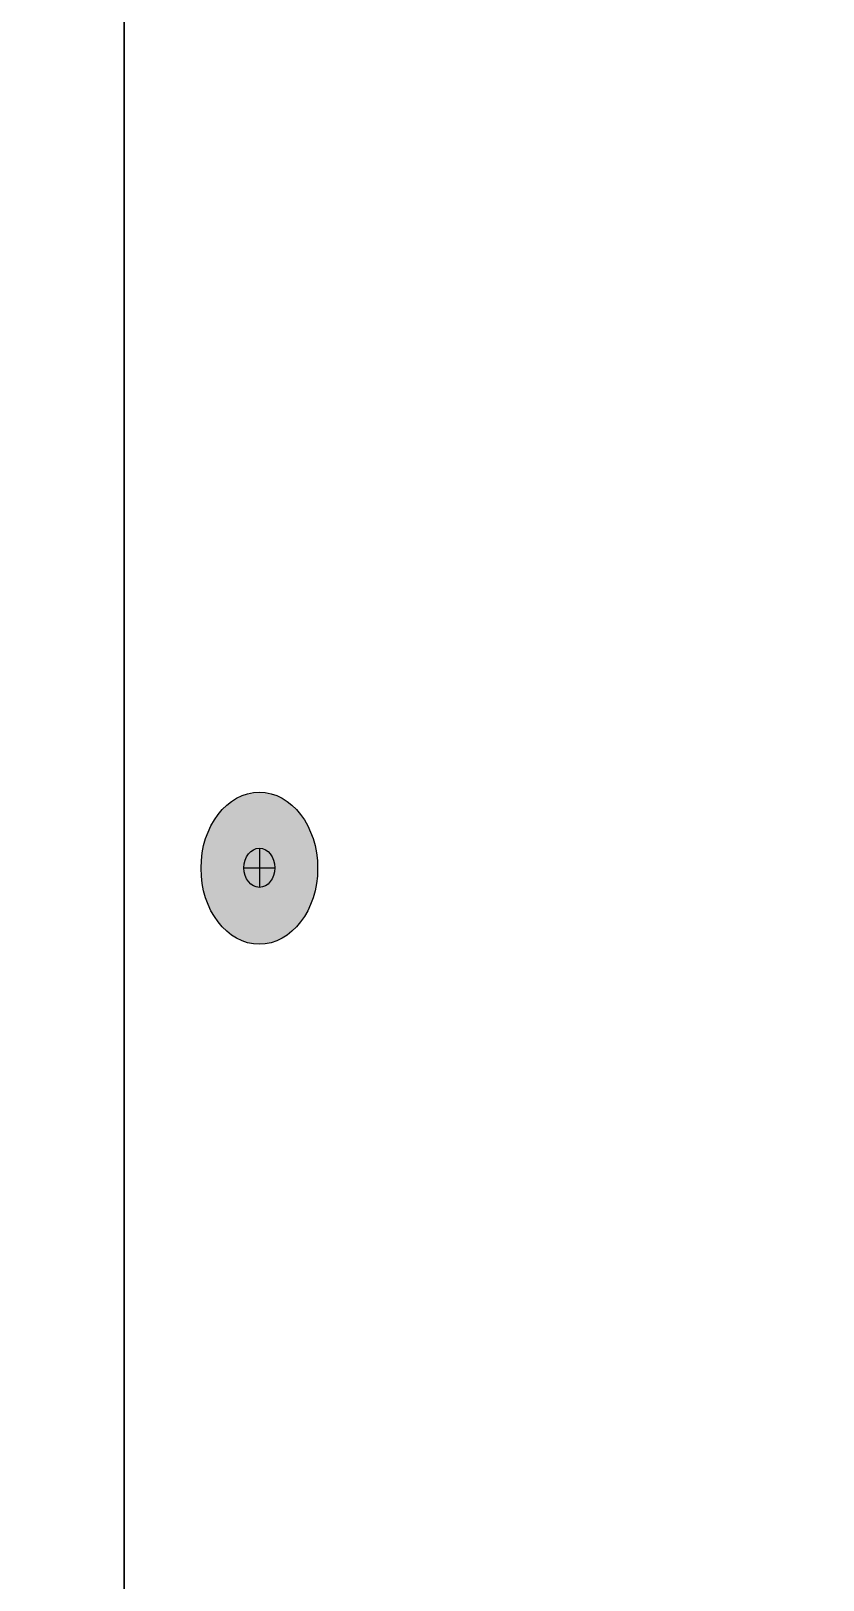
# Model space of a CAD drawing. Extents: x -1392 to 5791, y -3809 to 1722.
# Drawn here: x 4846.1 to 4895.9, y -1988.1 to -1890.7 of the extents above; entities that cross this region are included whole.
import ezdxf

# ---------------------------------------------------------------- set-up
doc = ezdxf.new("R2010")
doc.units = 0
doc.header["$MEASUREMENT"] = 0
doc.layers.add('G-ANNO-TTLB', color=7, linetype='Continuous', lineweight=0)
doc.layers.add('TYVEK', color=7, linetype='Continuous', lineweight=0)

# ---------------------------------------------------------------- blocks, each defined once
blk = doc.blocks.new('Block_620')
at = {"layer": 'TYVEK', "true_color": 0x003b71, "transparency": 33554687}
h = blk.add_hatch(color=156, dxfattribs=at)
h.dxf.hatch_style = 2
edge = h.paths.add_edge_path()
edge.add_ellipse((4860.477, -1943.313), major_axis=(0, 4.781), ratio=0.766948, start_angle=0, end_angle=360)
at = {"layer": 'TYVEK', "color": 18, "lineweight": 25, "true_color": 0x000000}
for p, q in [((4860.478, -1942.049), (4860.478, -1944.517)), ((4859.504, -1943.283), (4861.451, -1943.283))]:
    blk.add_line(p, q, dxfattribs=at)
blk.add_lwpolyline([(4859.965, -1948.424)], dxfattribs=at)
for centre, major_axis, ratio in [((4860.477, -1943.313), (0, 4.781), 0.766948), ((4860.478, -1943.283), (0, 1.234), 0.788846)]:
    blk.add_ellipse(centre, major_axis=major_axis, ratio=ratio, dxfattribs=at)

msp = doc.modelspace()

# ---------------------------------------------------------------- hatches: boundary and pattern name
at = {"layer": 'G-ANNO-TTLB', "true_color": 0xff00ff, "transparency": 33554687}
h = msp.add_hatch(color=6, dxfattribs=at)
edge = h.paths.add_edge_path()
edge.add_spline(control_points=[(5472, -3692.604), (5472, -3692.604), (2542.482, -3692.604), (2542.482, -3692.604), (2542.482, -3692.604), (2542.482, -1235.604), (2542.482, -1235.604), (2542.482, -1235.604), (5472, -1235.604), (5472, -1235.604), (5472, -1235.604), (5472, -3692.604), (5472, -3692.604)], knot_values=[0, 0, 0, 0, 1, 1, 1, 2, 2, 2, 3, 3, 3, 4, 4, 4, 4], degree=3, periodic=0)
edge = h.paths.add_edge_path()
edge.add_spline(control_points=[(2551.482, -1244.604), (2551.482, -1244.604), (2551.482, -3683.604), (2551.482, -3683.604), (2551.482, -3683.604), (5463, -3683.604), (5463, -3683.604), (5463, -3683.604), (5463, -1244.604), (5463, -1244.604), (5463, -1244.604), (2551.482, -1244.604), (2551.482, -1244.604)], knot_values=[0, 0, 0, 0, 1, 1, 1, 2, 2, 2, 3, 3, 3, 4, 4, 4, 4], degree=3, periodic=0)
edge.add_line((2551.482, -1244.604), (2551.482, -1244.604))

# ---------------------------------------------------------------- linework, layer by layer
at = {"layer": 'G-ANNO-TTLB'}
for points in [[(5472, -3692.604), (5472, -3692.604), (2542.482, -3692.604), (2542.482, -3692.604), (2542.482, -3692.604), (2542.482, -1235.604), (2542.482, -1235.604), (2542.482, -1235.604), (5472, -1235.604), (5472, -1235.604), (5472, -1235.604), (5472, -3692.604), (5472, -3692.604)], [(2551.482, -1244.604), (2551.482, -1244.604), (2551.482, -3683.604), (2551.482, -3683.604), (2551.482, -3683.604), (5463, -3683.604), (5463, -3683.604), (5463, -3683.604), (5463, -1244.604), (5463, -1244.604), (5463, -1244.604), (2551.482, -1244.604), (2551.482, -1244.604)]]:
    msp.add_open_spline(points, degree=3, knots=[0, 0, 0, 0, 1, 1, 1, 2, 2, 2, 3, 3, 3, 4, 4, 4, 4], dxfattribs=at)
at = {"layer": 'TYVEK', "color": 18, "lineweight": 30, "true_color": 0x000000}
msp.add_line((4851.967, -1629.145), (4851.967, -2051.418), dxfattribs=at)

# ---------------------------------------------------------------- block references
at = {"layer": 'TYVEK'}
msp.add_blockref('Block_620', (0, 0), dxfattribs=at)

doc.saveas('drawing.dxf')
